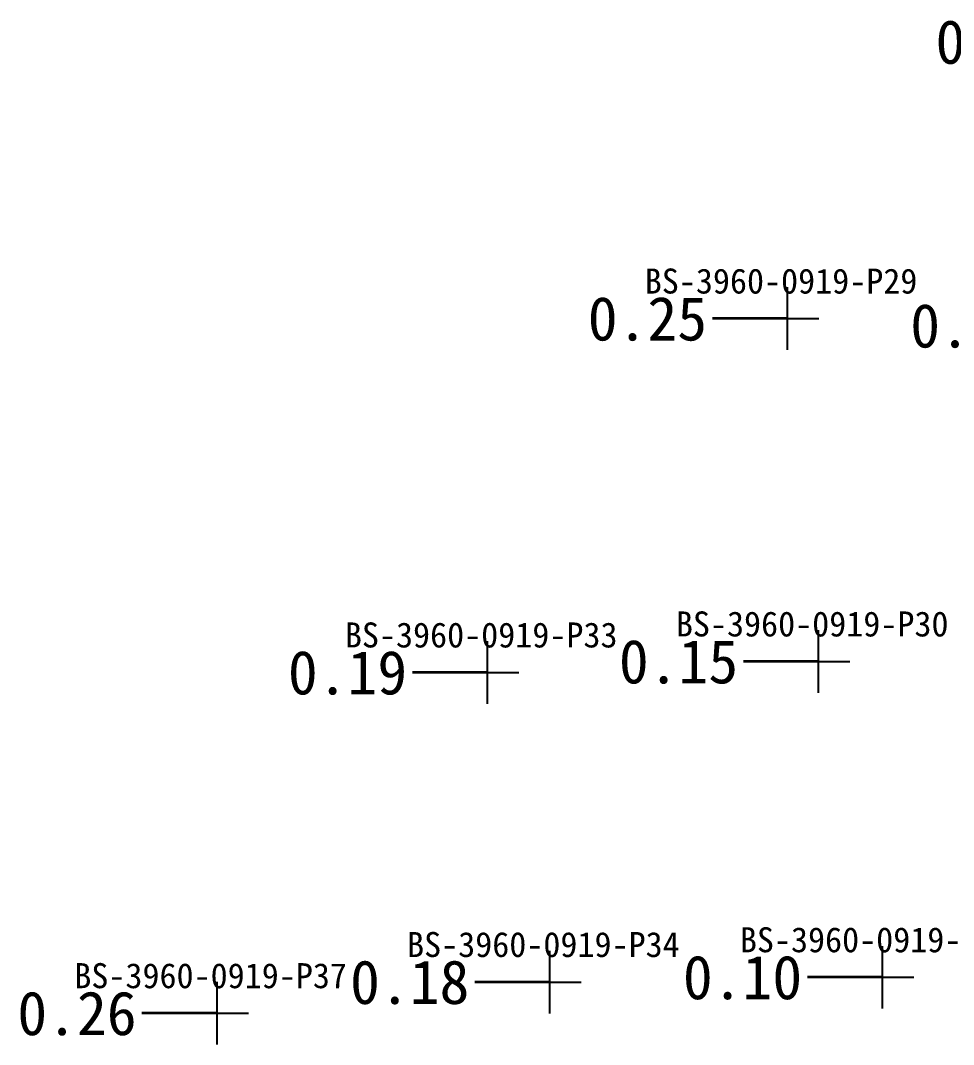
# Model space of a CAD drawing. Header units: metres. Extents: x 469944 to 470091, y 4349678 to 4349816.
# Drawn here: x 469999.89 to 470014.79, y 4349748.57 to 4349764.94 of the extents above; entities that cross this region are included whole.
import ezdxf

# ---------------------------------------------------------------- set-up
doc = ezdxf.new("R2010")
doc.units = ezdxf.units.M
doc.layers.add('点', color=7, linetype='Continuous')
doc.layers.add('钻孔', color=7, linetype='Continuous')
doc.styles.add('CN_TTF', font='simsunb.ttf')

msp = doc.modelspace()

# ---------------------------------------------------------------- linework, layer by layer
at = {"layer": '点', "color": 138, "true_color": 0x004c4c}
for p, q in [((470012.138, 4349759.672), (470012.138, 4349760.672)), ((470011.638, 4349760.172), (470012.638, 4349760.172)), ((470012.635, 4349754.193), (470012.635, 4349755.193)), ((470007.349, 4349754.017), (470007.349, 4349755.017)), ((470012.135, 4349754.693), (470013.135, 4349754.693)), ((470006.849, 4349754.517), (470007.849, 4349754.517)), ((470008.342, 4349749.071), (470008.342, 4349750.071)), ((470013.657, 4349749.147), (470013.657, 4349750.147)), ((470003.028, 4349748.573), (470003.028, 4349749.573)), ((470007.842, 4349749.571), (470008.842, 4349749.571)), ((470013.157, 4349749.647), (470014.157, 4349749.647)), ((470002.528, 4349749.073), (470003.528, 4349749.073))]:
    msp.add_line(p, q, dxfattribs=at)
at = {"layer": '钻孔', "color": 8, "lineweight": 35}
for p, q in [((470012.138, 4349760.172), (470010.938, 4349760.172)), ((470012.635, 4349754.693), (470011.435, 4349754.693)), ((470007.349, 4349754.517), (470006.149, 4349754.517)), ((470008.342, 4349749.571), (470007.142, 4349749.571)), ((470013.657, 4349749.647), (470012.457, 4349749.647)), ((470003.028, 4349749.073), (470001.828, 4349749.073))]:
    msp.add_line(p, q, dxfattribs=at)

# ---------------------------------------------------------------- texts
at = {"layer": '钻孔', "color": 8, "style": 'CN_TTF'}
for s, p in [('0.13', (470014.501, 4349764.244)), ('0.25', (470008.948, 4349759.822)), ('0.34', (470014.098, 4349759.71)), ('0.15', (470009.445, 4349754.343)), ('0.19', (470004.159, 4349754.167)), ('0.18', (470005.152, 4349749.221)), ('0.10', (470010.467, 4349749.297)), ('0.26', (469999.838, 4349748.723))]:
    msp.add_text(s, height=0.7, dxfattribs=at).set_placement(p)
at = {"layer": '钻孔', "color": 138, "true_color": 0x004c4c, "style": 'CN_TTF'}
for s, p in [('BS-3960-0919-P29', (470009.858, 4349760.572)), ('BS-3960-0919-P30', (470010.355, 4349755.093)), ('BS-3960-0919-P33', (470005.069, 4349754.917)), ('BS-3960-0919-P32', (470011.377, 4349750.047)), ('BS-3960-0919-P34', (470006.062, 4349749.971)), ('BS-3960-0919-P37', (470000.748, 4349749.473))]:
    msp.add_text(s, height=0.4, dxfattribs=at).set_placement(p)

doc.saveas('drawing.dxf')
